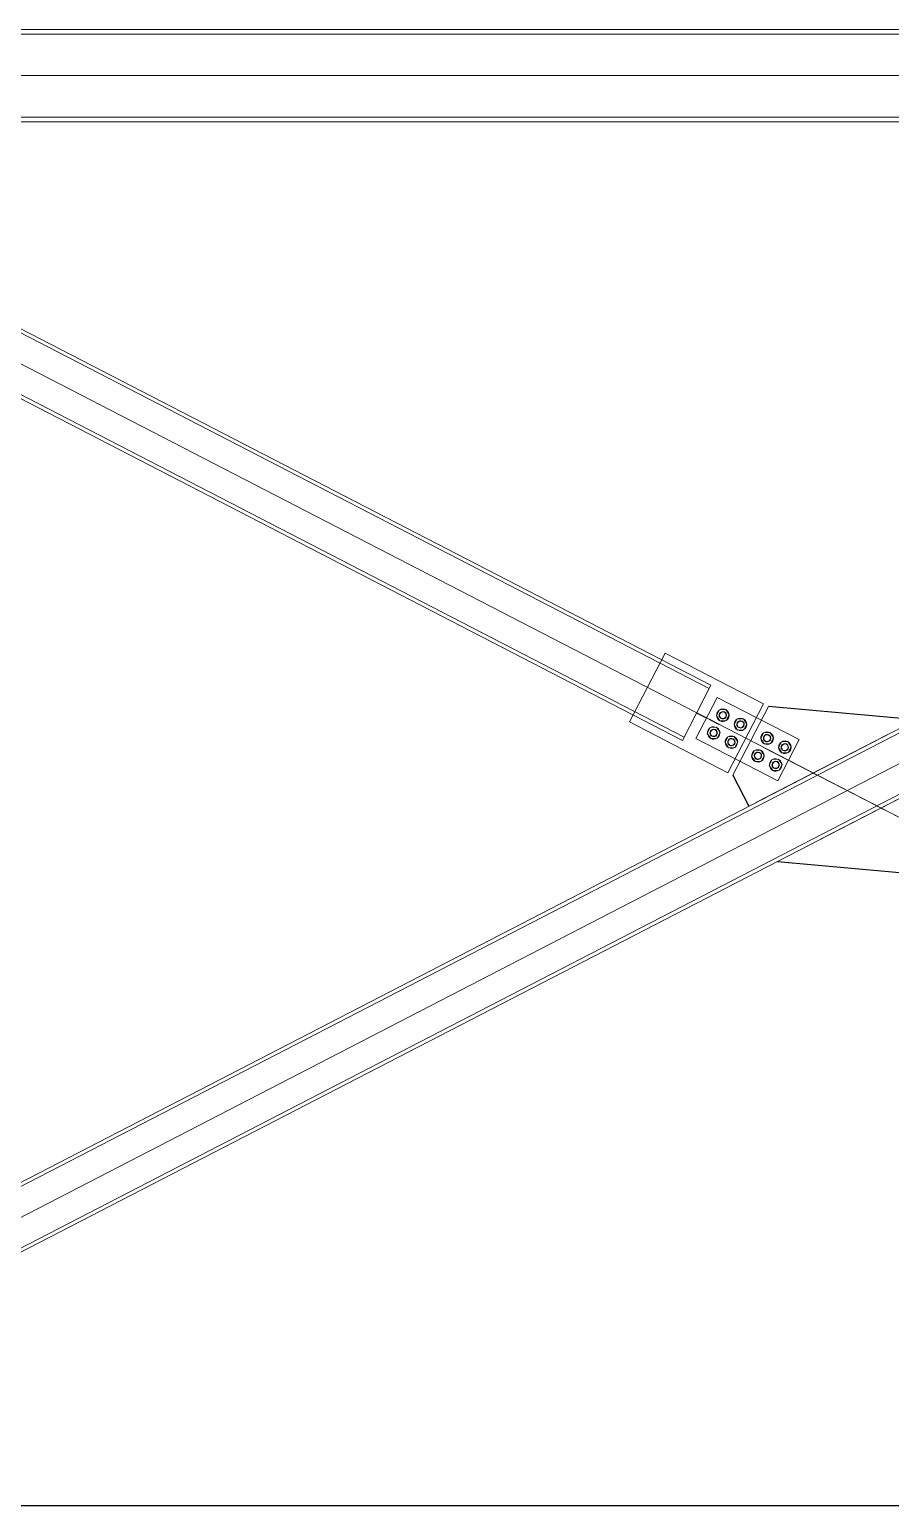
# Model space of a CAD drawing. Header units: millimetres. Extents: x -6949 to 83354, y -55091 to 16861.
# Drawn here: x 16536 to 18868, y -35908 to -31908 of the extents above; entities that cross this region are included whole.
import ezdxf

# ---------------------------------------------------------------- set-up
doc = ezdxf.new("R2010")
doc.units = ezdxf.units.MM
doc.layers.add('A-DETL', color=7, linetype='Continuous', lineweight=18, true_color=0x00a600)
doc.layers.add('S-BEAM', color=7, linetype='Continuous', lineweight=18)
doc.layers.add('S-FSTN', color=7, linetype='Continuous', lineweight=18)

msp = doc.modelspace()

# ---------------------------------------------------------------- linework, layer by layer
for points in [[(18938.3, -33778.8), (18938.3, -33778.8), (18537.4, -33742.8)], [(18342.6, -33760.4), (18369.3, -33774.2)], [(18404.1, -33792.2), (18377.5, -33778.4)], [(18441, -33929.4), (18484.4, -34013.4)], [(18561.7, -34162.9), (18561.7, -34162.9), (18962.6, -34198.9)], [(-3397.9, -35908.4), (41747.8, -35908.4)]]:
    msp.add_lwpolyline(points)
at = {"layer": 'A-DETL'}
for p, q in [((15000, -32033.4), (22500, -32033.4)), ((22500, -32033.4), (15000, -35908.4)), ((22500, -35908.4), (15000, -32033.4)), ((19010.8, -34105.6), (18524.1, -33854.1)), ((18655.9, -33922.2), (18651.4, -33919.9)), ((18660.3, -33924.5), (18655.9, -33922.2)), ((18669.2, -33929.1), (18660.3, -33924.5)), ((18846.9, -34020.9), (18820.2, -34007.1))]:
    msp.add_line(p, q, dxfattribs=at)
at = {"layer": 'S-BEAM'}
for p, q in [((21110, -31908.4), (15551, -31908.4)), ((21110, -31920.9), (15551, -31920.9)), ((21110, -31920.9), (15551, -31920.9)), ((21110, -31920.9), (15551, -31920.9)), ((15551, -32145.9), (21110, -32145.9)), ((21110, -32145.9), (15551, -32145.9)), ((21110, -32145.9), (15551, -32145.9)), ((21110, -32158.4), (15551, -32158.4)), ((21816.4, -32291.8), (15619, -35493.8)), ((21821, -32300.7), (15623.6, -35502.7)), ((18376.7, -33694.5), (15679, -32300.7)), ((15611, -32432.5), (18308.6, -33826.3)), ((15691.7, -35634.4), (21889, -32432.5)), ((15696.3, -35643.3), (21893.6, -32441.4))]:
    msp.add_line(p, q, dxfattribs=at)
at = {"layer": 'S-FSTN'}
for p, q in [((18257.6, -33598.2), (18161.2, -33784.8)), ((18524.1, -33736), (18257.6, -33598.2)), ((18398.2, -33718.2), (18340.4, -33830.1)), ((18398.2, -33718.2), (18340.4, -33830.1)), ((18620.3, -33832.9), (18398.2, -33718.2)), ((18620.3, -33832.9), (18398.2, -33718.2)), ((18404.3, -33752.1), (18396.4, -33767.5)), ((18404.3, -33752.1), (18396.4, -33767.5)), ((18421.6, -33751.3), (18404.3, -33752.1)), ((18421.6, -33751.3), (18404.3, -33752.1)), ((18431, -33765.9), (18421.6, -33751.3)), ((18421.6, -33751.3), (18421.6, -33751.3)), ((18431, -33765.9), (18421.6, -33751.3)), ((18421.6, -33751.3), (18421.6, -33751.3)), ((18427.7, -33922.5), (18524.1, -33736)), ((18537.4, -33742.8), (18441, -33929.4)), ((18524.1, -33736), (18524.1, -33736)), ((18537.4, -33742.8), (18537.4, -33742.8)), ((18161.2, -33784.8), (18427.7, -33922.5)), ((18396.8, -33799.3), (18379.5, -33800.1)), ((18396.8, -33799.3), (18379.5, -33800.1)), ((18396.4, -33767.5), (18405.7, -33782.1)), ((18396.4, -33767.5), (18396.4, -33767.5)), ((18396.4, -33767.5), (18405.7, -33782.1)), ((18396.4, -33767.5), (18396.4, -33767.5)), ((18406.2, -33813.9), (18396.8, -33799.3)), ((18396.8, -33799.3), (18396.8, -33799.3)), ((18406.2, -33813.9), (18396.8, -33799.3)), ((18396.8, -33799.3), (18396.8, -33799.3)), ((18405.7, -33782.1), (18423, -33781.3)), ((18405.7, -33782.1), (18423, -33781.3)), ((18405.7, -33782.1), (18405.7, -33782.1)), ((18405.7, -33782.1), (18405.7, -33782.1)), ((18423, -33781.3), (18431, -33765.9)), ((18423, -33781.3), (18431, -33765.9)), ((18423, -33781.3), (18423, -33781.3)), ((18423, -33781.3), (18423, -33781.3)), ((18431, -33765.9), (18431, -33765.9)), ((18431, -33765.9), (18431, -33765.9)), ((18431.6, -33766.2), (18431.6, -33766.2)), ((18431.6, -33766.2), (18431.6, -33766.2)), ((18452.3, -33776.9), (18444.3, -33792.3)), ((18452.3, -33776.9), (18444.3, -33792.3)), ((18444.3, -33792.3), (18453.7, -33806.9)), ((18444.3, -33792.3), (18444.3, -33792.3)), ((18444.3, -33792.3), (18453.7, -33806.9)), ((18444.3, -33792.3), (18444.3, -33792.3)), ((18469.6, -33776.1), (18452.3, -33776.9)), ((18469.6, -33776.1), (18452.3, -33776.9)), ((18452.3, -33776.9), (18452.3, -33776.9)), ((18452.3, -33776.9), (18452.3, -33776.9)), ((18478.9, -33790.7), (18469.6, -33776.1)), ((18469.6, -33776.1), (18469.6, -33776.1)), ((18478.9, -33790.7), (18469.6, -33776.1)), ((18469.6, -33776.1), (18469.6, -33776.1)), ((18471, -33806.1), (18478.9, -33790.7)), ((18471, -33806.1), (18478.9, -33790.7)), ((18478.9, -33790.7), (18478.9, -33790.7)), ((18478.9, -33790.7), (18478.9, -33790.7)), ((18340.4, -33830.1), (18562.5, -33944.9)), ((18340.4, -33830.1), (18562.5, -33944.9)), ((18379.5, -33800.1), (18371.6, -33815.5)), ((18371.6, -33815.5), (18380.9, -33830.1)), ((18371.6, -33815.5), (18380.9, -33830.1)), ((18380.9, -33830.1), (18398.2, -33829.2)), ((18380.9, -33830.1), (18398.2, -33829.2)), ((18398.2, -33829.2), (18406.2, -33813.9)), ((18398.2, -33829.2), (18406.2, -33813.9)), ((18398.2, -33829.2), (18398.2, -33829.2)), ((18398.2, -33829.2), (18398.2, -33829.2)), ((18406.2, -33813.9), (18406.2, -33813.9)), ((18406.2, -33813.9), (18406.2, -33813.9)), ((18427.5, -33824.9), (18419.6, -33840.3)), ((18427.5, -33824.9), (18419.6, -33840.3)), ((18444.8, -33824.1), (18427.5, -33824.9)), ((18444.8, -33824.1), (18427.5, -33824.9)), ((18427.5, -33824.9), (18427.5, -33824.9)), ((18427.5, -33824.9), (18427.5, -33824.9)), ((18454.2, -33838.6), (18444.8, -33824.1)), ((18444.8, -33824.1), (18444.8, -33824.1)), ((18454.2, -33838.6), (18444.8, -33824.1)), ((18444.8, -33824.1), (18444.8, -33824.1)), ((18446.2, -33854), (18454.2, -33838.6)), ((18446.2, -33854), (18454.2, -33838.6)), ((18453.7, -33806.9), (18471, -33806.1)), ((18453.7, -33806.9), (18471, -33806.1)), ((18453.7, -33806.9), (18453.7, -33806.9)), ((18453.7, -33806.9), (18453.7, -33806.9)), ((18454.2, -33838.6), (18454.2, -33838.6)), ((18454.2, -33838.6), (18454.2, -33838.6)), ((18471, -33806.1), (18471, -33806.1)), ((18471, -33806.1), (18471, -33806.1)), ((18503.4, -34003.5), (18857, -33820.8)), ((18524.3, -33814.1), (18516.3, -33829.5)), ((18524.3, -33814.1), (18516.3, -33829.5)), ((18516.3, -33829.5), (18525.7, -33844.1)), ((18516.3, -33829.5), (18516.3, -33829.5)), ((18516.3, -33829.5), (18525.7, -33844.1)), ((18516.3, -33829.5), (18516.3, -33829.5)), ((18541.6, -33813.3), (18524.3, -33814.1)), ((18541.6, -33813.3), (18524.3, -33814.1)), ((18524.3, -33814.1), (18524.3, -33814.1)), ((18524.3, -33814.1), (18524.3, -33814.1)), ((18550.9, -33827.9), (18541.6, -33813.3)), ((18541.6, -33813.3), (18541.6, -33813.3)), ((18550.9, -33827.9), (18541.6, -33813.3)), ((18541.6, -33813.3), (18541.6, -33813.3)), ((18543, -33843.2), (18550.9, -33827.9)), ((18543, -33843.2), (18550.9, -33827.9)), ((18550.9, -33827.9), (18550.9, -33827.9)), ((18550.9, -33827.9), (18550.9, -33827.9)), ((18562.5, -33944.9), (18620.3, -33832.9)), ((18562.5, -33944.9), (18620.3, -33832.9)), ((18572.2, -33838.9), (18564.3, -33854.3)), ((18572.2, -33838.9), (18564.3, -33854.3)), ((18589.5, -33838.1), (18572.2, -33838.9)), ((18589.5, -33838.1), (18572.2, -33838.9)), ((18572.2, -33838.9), (18572.2, -33838.9)), ((18572.2, -33838.9), (18572.2, -33838.9)), ((18598.9, -33852.6), (18589.5, -33838.1)), ((18589.5, -33838.1), (18589.5, -33838.1)), ((18598.9, -33852.6), (18589.5, -33838.1)), ((18589.5, -33838.1), (18589.5, -33838.1)), ((18620.3, -33832.9), (18620.3, -33832.9)), ((18620.3, -33832.9), (18620.3, -33832.9)), ((18857, -33820.8), (18856.9, -33819.5)), ((18419.6, -33840.3), (18428.9, -33854.8)), ((18419.6, -33840.3), (18419.6, -33840.3)), ((18419.6, -33840.3), (18428.9, -33854.8)), ((18419.6, -33840.3), (18419.6, -33840.3)), ((18428.9, -33854.8), (18446.2, -33854)), ((18428.9, -33854.8), (18446.2, -33854)), ((18428.9, -33854.8), (18428.9, -33854.8)), ((18428.9, -33854.8), (18428.9, -33854.8)), ((18446.2, -33854), (18446.2, -33854)), ((18446.2, -33854), (18446.2, -33854)), ((18499.5, -33862.1), (18491.5, -33877.4)), ((18499.5, -33862.1), (18491.5, -33877.4)), ((18491.5, -33877.4), (18500.9, -33892)), ((18491.5, -33877.4), (18491.5, -33877.4)), ((18491.5, -33877.4), (18500.9, -33892)), ((18491.5, -33877.4), (18491.5, -33877.4)), ((18516.8, -33861.3), (18499.5, -33862.1)), ((18516.8, -33861.3), (18499.5, -33862.1)), ((18526.1, -33875.8), (18516.8, -33861.3)), ((18516.8, -33861.3), (18516.8, -33861.3)), ((18526.1, -33875.8), (18516.8, -33861.3)), ((18516.8, -33861.3), (18516.8, -33861.3)), ((18518.2, -33891.2), (18526.1, -33875.8)), ((18518.2, -33891.2), (18526.1, -33875.8)), ((18525.7, -33844.1), (18543, -33843.2)), ((18525.7, -33844.1), (18543, -33843.2)), ((18525.7, -33844.1), (18525.7, -33844.1)), ((18525.7, -33844.1), (18525.7, -33844.1)), ((18543, -33843.2), (18543, -33843.2)), ((18543, -33843.2), (18543, -33843.2)), ((18564.3, -33854.3), (18573.6, -33868.8)), ((18564.3, -33854.3), (18564.3, -33854.3)), ((18564.3, -33854.3), (18573.6, -33868.8)), ((18564.3, -33854.3), (18564.3, -33854.3)), ((18573.6, -33868.8), (18590.9, -33868)), ((18573.6, -33868.8), (18590.9, -33868)), ((18573.6, -33868.8), (18573.6, -33868.8)), ((18573.6, -33868.8), (18573.6, -33868.8)), ((18590.9, -33868), (18598.9, -33852.6)), ((18590.9, -33868), (18598.9, -33852.6)), ((18590.9, -33868), (18590.9, -33868)), ((18590.9, -33868), (18590.9, -33868)), ((18598.9, -33852.6), (18598.9, -33852.6)), ((18598.9, -33852.6), (18598.9, -33852.6)), ((18500.9, -33892), (18518.2, -33891.2)), ((18500.9, -33892), (18518.2, -33891.2)), ((18500.9, -33892), (18500.9, -33892)), ((18500.9, -33892), (18500.9, -33892)), ((18547.4, -33886.8), (18539.5, -33902.2)), ((18547.4, -33886.8), (18539.5, -33902.2)), ((18539.5, -33902.2), (18548.8, -33916.8)), ((18539.5, -33902.2), (18539.5, -33902.2)), ((18539.5, -33902.2), (18548.8, -33916.8)), ((18539.5, -33902.2), (18539.5, -33902.2)), ((18564.7, -33886), (18547.4, -33886.8)), ((18564.7, -33886), (18547.4, -33886.8)), ((18548.8, -33916.8), (18566.1, -33916)), ((18548.8, -33916.8), (18566.1, -33916)), ((18548.8, -33916.8), (18548.8, -33916.8)), ((18548.8, -33916.8), (18548.8, -33916.8)), ((18574.1, -33900.6), (18564.7, -33886)), ((18574.1, -33900.6), (18564.7, -33886)), ((18566.1, -33916), (18574.1, -33900.6)), ((18566.1, -33916), (18574.1, -33900.6)), ((18574.1, -33900.6), (18574.1, -33900.6)), ((18574.1, -33900.6), (18574.1, -33900.6)), ((18574.7, -33900.9), (18574.7, -33900.9)), ((18574.7, -33900.9), (18574.7, -33900.9)), ((19033.7, -33919), (18680.2, -34101.7)), ((18680.2, -34101.7), (18680.2, -34103.4)), ((18680.2, -34101.7), (18680.2, -34101.7)), ((18680.2, -34103.4), (18680.2, -34103.4))]:
    msp.add_line(p, q, dxfattribs=at)
msp.add_lwpolyline([(15683.6, -32291.8), (18381.3, -33685.6), (18304, -33835.1), (15606.4, -32441.4)], dxfattribs=at)
for centre, radius, start, end in [((18413.7, -33766.7), 17, 152.6761, 332.6761), ((18413.7, -33766.7), 17, 152.6761, 332.6761), ((18413.7, -33766.7), 17, 332.6761, 152.6761), ((18413.7, -33766.7), 17, 332.6761, 152.6761), ((18413.7, -33766.7), 10, 332.6761, 152.6761), ((18413.7, -33766.7), 10, 332.6761, 152.6761), ((18413.7, -33766.7), 10, 332.6761, 152.6761), ((18413.7, -33766.7), 9, 332.6761, 152.6761), ((18413.7, -33766.7), 9, 332.6761, 152.6761), ((18388.9, -33814.7), 17, 332.6761, 152.6761), ((18388.9, -33814.7), 17, 332.6761, 152.6761), ((18413.7, -33766.7), 10, 152.6761, 332.6761), ((18413.7, -33766.7), 10, 152.6761, 332.6761), ((18413.7, -33766.7), 10, 152.6761, 332.6761), ((18413.7, -33766.7), 9, 152.6761, 332.6761), ((18413.7, -33766.7), 9, 152.6761, 332.6761), ((18461.6, -33791.5), 17, 152.6761, 332.6761), ((18461.6, -33791.5), 17, 152.6761, 332.6761), ((18461.6, -33791.5), 17, 332.6761, 152.6761), ((18461.6, -33791.5), 17, 332.6761, 152.6761), ((18461.6, -33791.5), 10, 152.6761, 332.6761), ((18461.6, -33791.5), 10, 152.6761, 332.6761), ((18461.6, -33791.5), 10, 152.6761, 332.6761), ((18461.6, -33791.5), 9, 152.6761, 332.6761), ((18461.6, -33791.5), 9, 152.6761, 332.6761), ((18461.6, -33791.5), 10, 332.6761, 152.6761), ((18461.6, -33791.5), 10, 332.6761, 152.6761), ((18461.6, -33791.5), 10, 332.6761, 152.6761), ((18461.6, -33791.5), 9, 332.6761, 152.6761), ((18461.6, -33791.5), 9, 332.6761, 152.6761), ((18388.9, -33814.7), 17, 152.6761, 332.6761), ((18388.9, -33814.7), 17, 152.6761, 332.6761), ((18388.9, -33814.7), 10, 152.6761, 332.6761), ((18388.9, -33814.7), 10, 152.6761, 332.6761), ((18388.9, -33814.7), 10, 152.6761, 332.6761), ((18388.9, -33814.7), 9, 152.6761, 332.6761), ((18388.9, -33814.7), 9, 152.6761, 332.6761), ((18388.9, -33814.7), 10, 332.6761, 152.6761), ((18388.9, -33814.7), 10, 332.6761, 152.6761), ((18388.9, -33814.7), 10, 332.6761, 152.6761), ((18388.9, -33814.7), 9, 332.6761, 152.6761), ((18388.9, -33814.7), 9, 332.6761, 152.6761), ((18436.9, -33839.5), 17, 152.6761, 332.6761), ((18436.9, -33839.5), 17, 152.6761, 332.6761), ((18436.9, -33839.5), 17, 332.6761, 152.6761), ((18436.9, -33839.5), 17, 332.6761, 152.6761), ((18436.9, -33839.5), 10, 152.6761, 332.6761), ((18436.9, -33839.5), 10, 152.6761, 332.6761), ((18436.9, -33839.5), 10, 152.6761, 332.6761), ((18436.9, -33839.5), 9, 152.6761, 332.6761), ((18436.9, -33839.5), 9, 152.6761, 332.6761), ((18436.9, -33839.5), 10, 332.6761, 152.6761), ((18436.9, -33839.5), 10, 332.6761, 152.6761), ((18436.9, -33839.5), 10, 332.6761, 152.6761), ((18436.9, -33839.5), 9, 332.6761, 152.6761), ((18436.9, -33839.5), 9, 332.6761, 152.6761), ((18533.6, -33828.7), 17, 152.6761, 332.6761), ((18533.6, -33828.7), 17, 152.6761, 332.6761), ((18533.6, -33828.7), 17, 332.6761, 152.6761), ((18533.6, -33828.7), 17, 332.6761, 152.6761), ((18533.6, -33828.7), 10, 152.6761, 332.6761), ((18533.6, -33828.7), 10, 152.6761, 332.6761), ((18533.6, -33828.7), 10, 152.6761, 332.6761), ((18533.6, -33828.7), 9, 152.6761, 332.6761), ((18533.6, -33828.7), 9, 152.6761, 332.6761), ((18533.6, -33828.7), 10, 332.6761, 152.6761), ((18533.6, -33828.7), 10, 332.6761, 152.6761), ((18533.6, -33828.7), 10, 332.6761, 152.6761), ((18533.6, -33828.7), 9, 332.6761, 152.6761), ((18533.6, -33828.7), 9, 332.6761, 152.6761), ((18581.6, -33853.4), 17, 332.6761, 152.6761), ((18581.6, -33853.4), 17, 332.6761, 152.6761), ((18508.8, -33876.6), 17, 152.6761, 332.6761), ((18508.8, -33876.6), 17, 152.6761, 332.6761), ((18508.8, -33876.6), 17, 332.6761, 152.6761), ((18508.8, -33876.6), 17, 332.6761, 152.6761), ((18508.8, -33876.6), 10, 152.6761, 332.6761), ((18508.8, -33876.6), 10, 152.6761, 332.6761), ((18508.8, -33876.6), 10, 152.6761, 332.6761), ((18508.8, -33876.6), 9, 152.6761, 332.6761), ((18508.8, -33876.6), 9, 152.6761, 332.6761), ((18508.8, -33876.6), 10, 332.6761, 152.6761), ((18508.8, -33876.6), 10, 332.6761, 152.6761), ((18508.8, -33876.6), 10, 332.6761, 152.6761), ((18508.8, -33876.6), 9, 332.6761, 152.6761), ((18508.8, -33876.6), 9, 332.6761, 152.6761), ((18581.6, -33853.4), 17, 152.6761, 332.6761), ((18581.6, -33853.4), 17, 152.6761, 332.6761), ((18581.6, -33853.4), 10, 152.6761, 332.6761), ((18581.6, -33853.4), 10, 152.6761, 332.6761), ((18581.6, -33853.4), 10, 152.6761, 332.6761), ((18581.6, -33853.4), 9, 152.6761, 332.6761), ((18581.6, -33853.4), 9, 152.6761, 332.6761), ((18581.6, -33853.4), 10, 332.6761, 152.6761), ((18581.6, -33853.4), 10, 332.6761, 152.6761), ((18581.6, -33853.4), 10, 332.6761, 152.6761), ((18581.6, -33853.4), 9, 332.6761, 152.6761), ((18581.6, -33853.4), 9, 332.6761, 152.6761), ((18556.8, -33901.4), 17, 152.6761, 332.6761), ((18556.8, -33901.4), 17, 152.6761, 332.6761), ((18556.8, -33901.4), 17, 332.6761, 152.6761), ((18556.8, -33901.4), 17, 332.6761, 152.6761), ((18556.8, -33901.4), 10, 152.6761, 332.6761), ((18556.8, -33901.4), 10, 152.6761, 332.6761), ((18556.8, -33901.4), 10, 152.6761, 332.6761), ((18556.8, -33901.4), 9, 152.6761, 332.6761), ((18556.8, -33901.4), 9, 152.6761, 332.6761), ((18556.8, -33901.4), 10, 332.6761, 152.6761), ((18556.8, -33901.4), 10, 332.6761, 152.6761), ((18556.8, -33901.4), 10, 332.6761, 152.6761), ((18556.8, -33901.4), 9, 332.6761, 152.6761), ((18556.8, -33901.4), 9, 332.6761, 152.6761)]:
    msp.add_arc(centre, radius, start, end, dxfattribs=at)

doc.saveas('drawing.dxf')
